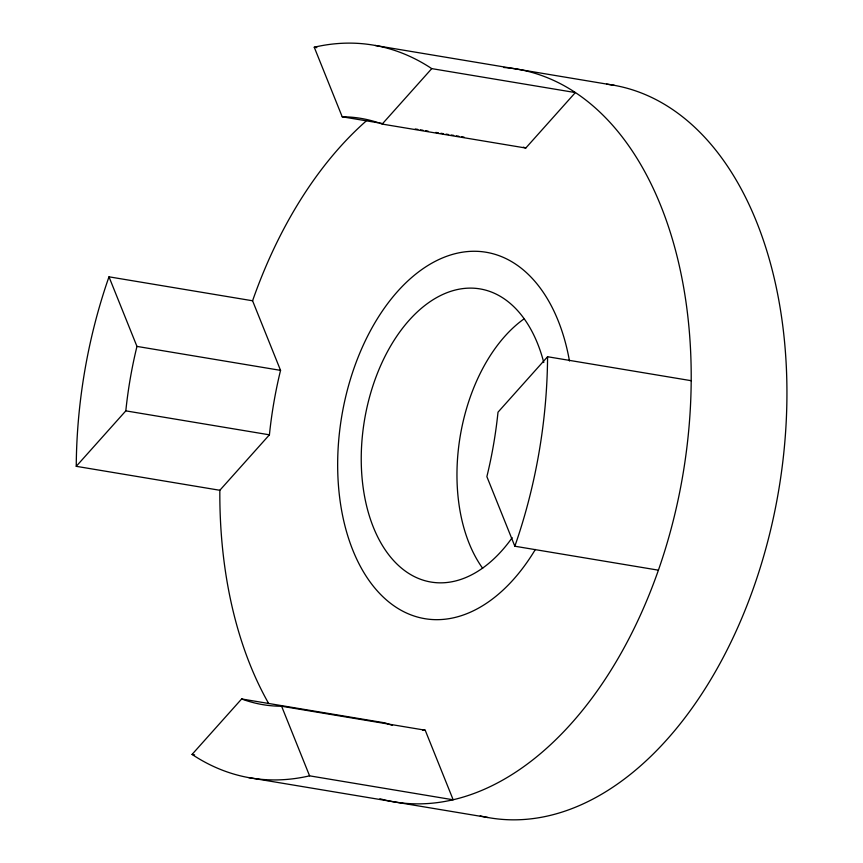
<?xml version="1.0" encoding="UTF-8"?>
<svg xmlns="http://www.w3.org/2000/svg" width="863" height="863" viewBox="0 0 863 863"><rect width="100%" height="100%" fill="white"/><g stroke="black" fill="none" stroke-linecap="round" stroke-linejoin="round"><path stroke-width="1.29" d="M219.838 490.281L76.246 466.322L125.815 410.864A297.206 184.606 -80.5 0 1 136.958 346.408L108.986 276.818L252.579 300.777L280.551 370.367A297.206 184.606 -80.5 0 0 269.418 434.823L219.838 490.281A371.511 230.755 -80.5 0 0 268.652 703.474M382.19 124.078L431.759 68.619L575.351 92.578L525.783 148.037L382.19 124.078A297.206 184.606 -80.5 0 0 342.212 116.796L314.24 47.217L316.807 47.638M241.64 698.965A297.206 184.606 -80.5 0 0 281.608 706.247L425.2 730.206L453.172 799.796L309.58 775.837A371.511 230.755 -80.5 0 1 192.061 754.424L241.64 698.965L385.232 722.924A297.206 184.606 -80.5 0 0 392.514 725.373M691.177 380.691L547.574 356.732L498.005 412.18A297.206 184.606 -80.5 0 1 486.872 476.635L514.844 546.225L658.437 570.184M375.157 45.448L614.478 85.372M342.212 116.796L378.113 122.783M379.396 122.999L381.953 123.431M415.286 128.986L417.854 129.418M420.421 129.849L422.989 130.27M425.545 130.701L428.113 131.133M435.804 132.417L438.372 132.837M440.928 133.269L443.496 133.7M446.063 134.121L448.631 134.552M451.187 134.984L453.755 135.405M456.322 135.836L458.879 136.268M461.446 136.688L464.014 137.12M136.958 346.408L280.551 370.367M125.815 410.864L269.418 434.823M192.061 754.424L194.628 754.855M248.663 777.606L487.994 817.531M281.608 706.247L309.58 775.837M535.362 549.44A185.761 115.383 -80.5 0 1 357.066 559.86A185.761 115.383 -80.5 0 1 407.498 281.273A185.761 115.383 -80.5 0 1 569.472 361.004M482.676 568.318A148.609 92.298 -80.5 0 1 523.841 319.019M512.18 537.703A148.609 92.298 -80.5 0 1 375.114 531.403A148.609 92.298 -80.5 0 1 414.154 314.973A148.609 92.298 -80.5 0 1 543.776 362.546M503.679 67.476A371.511 230.755 -80.5 0 1 682.881 474.833A371.511 230.755 -80.5 0 1 379.914 798.75M252.579 300.777A371.511 230.755 -80.5 0 1 365.858 121.284M314.24 47.217A371.511 230.755 -80.5 0 1 431.759 68.619M547.574 356.732A371.511 230.755 -80.5 0 1 514.844 546.225M76.246 466.322A371.511 230.755 -80.5 0 1 108.986 276.818M523.366 147.174A297.206 184.606 -80.5 0 1 525.783 148.037M425.2 730.206A297.206 184.606 -80.5 0 1 422.643 730.174M606.613 84.164A371.511 230.755 -80.5 0 1 778.264 492.816A371.511 230.755 -80.5 0 1 480.206 815.891"/></g></svg>
